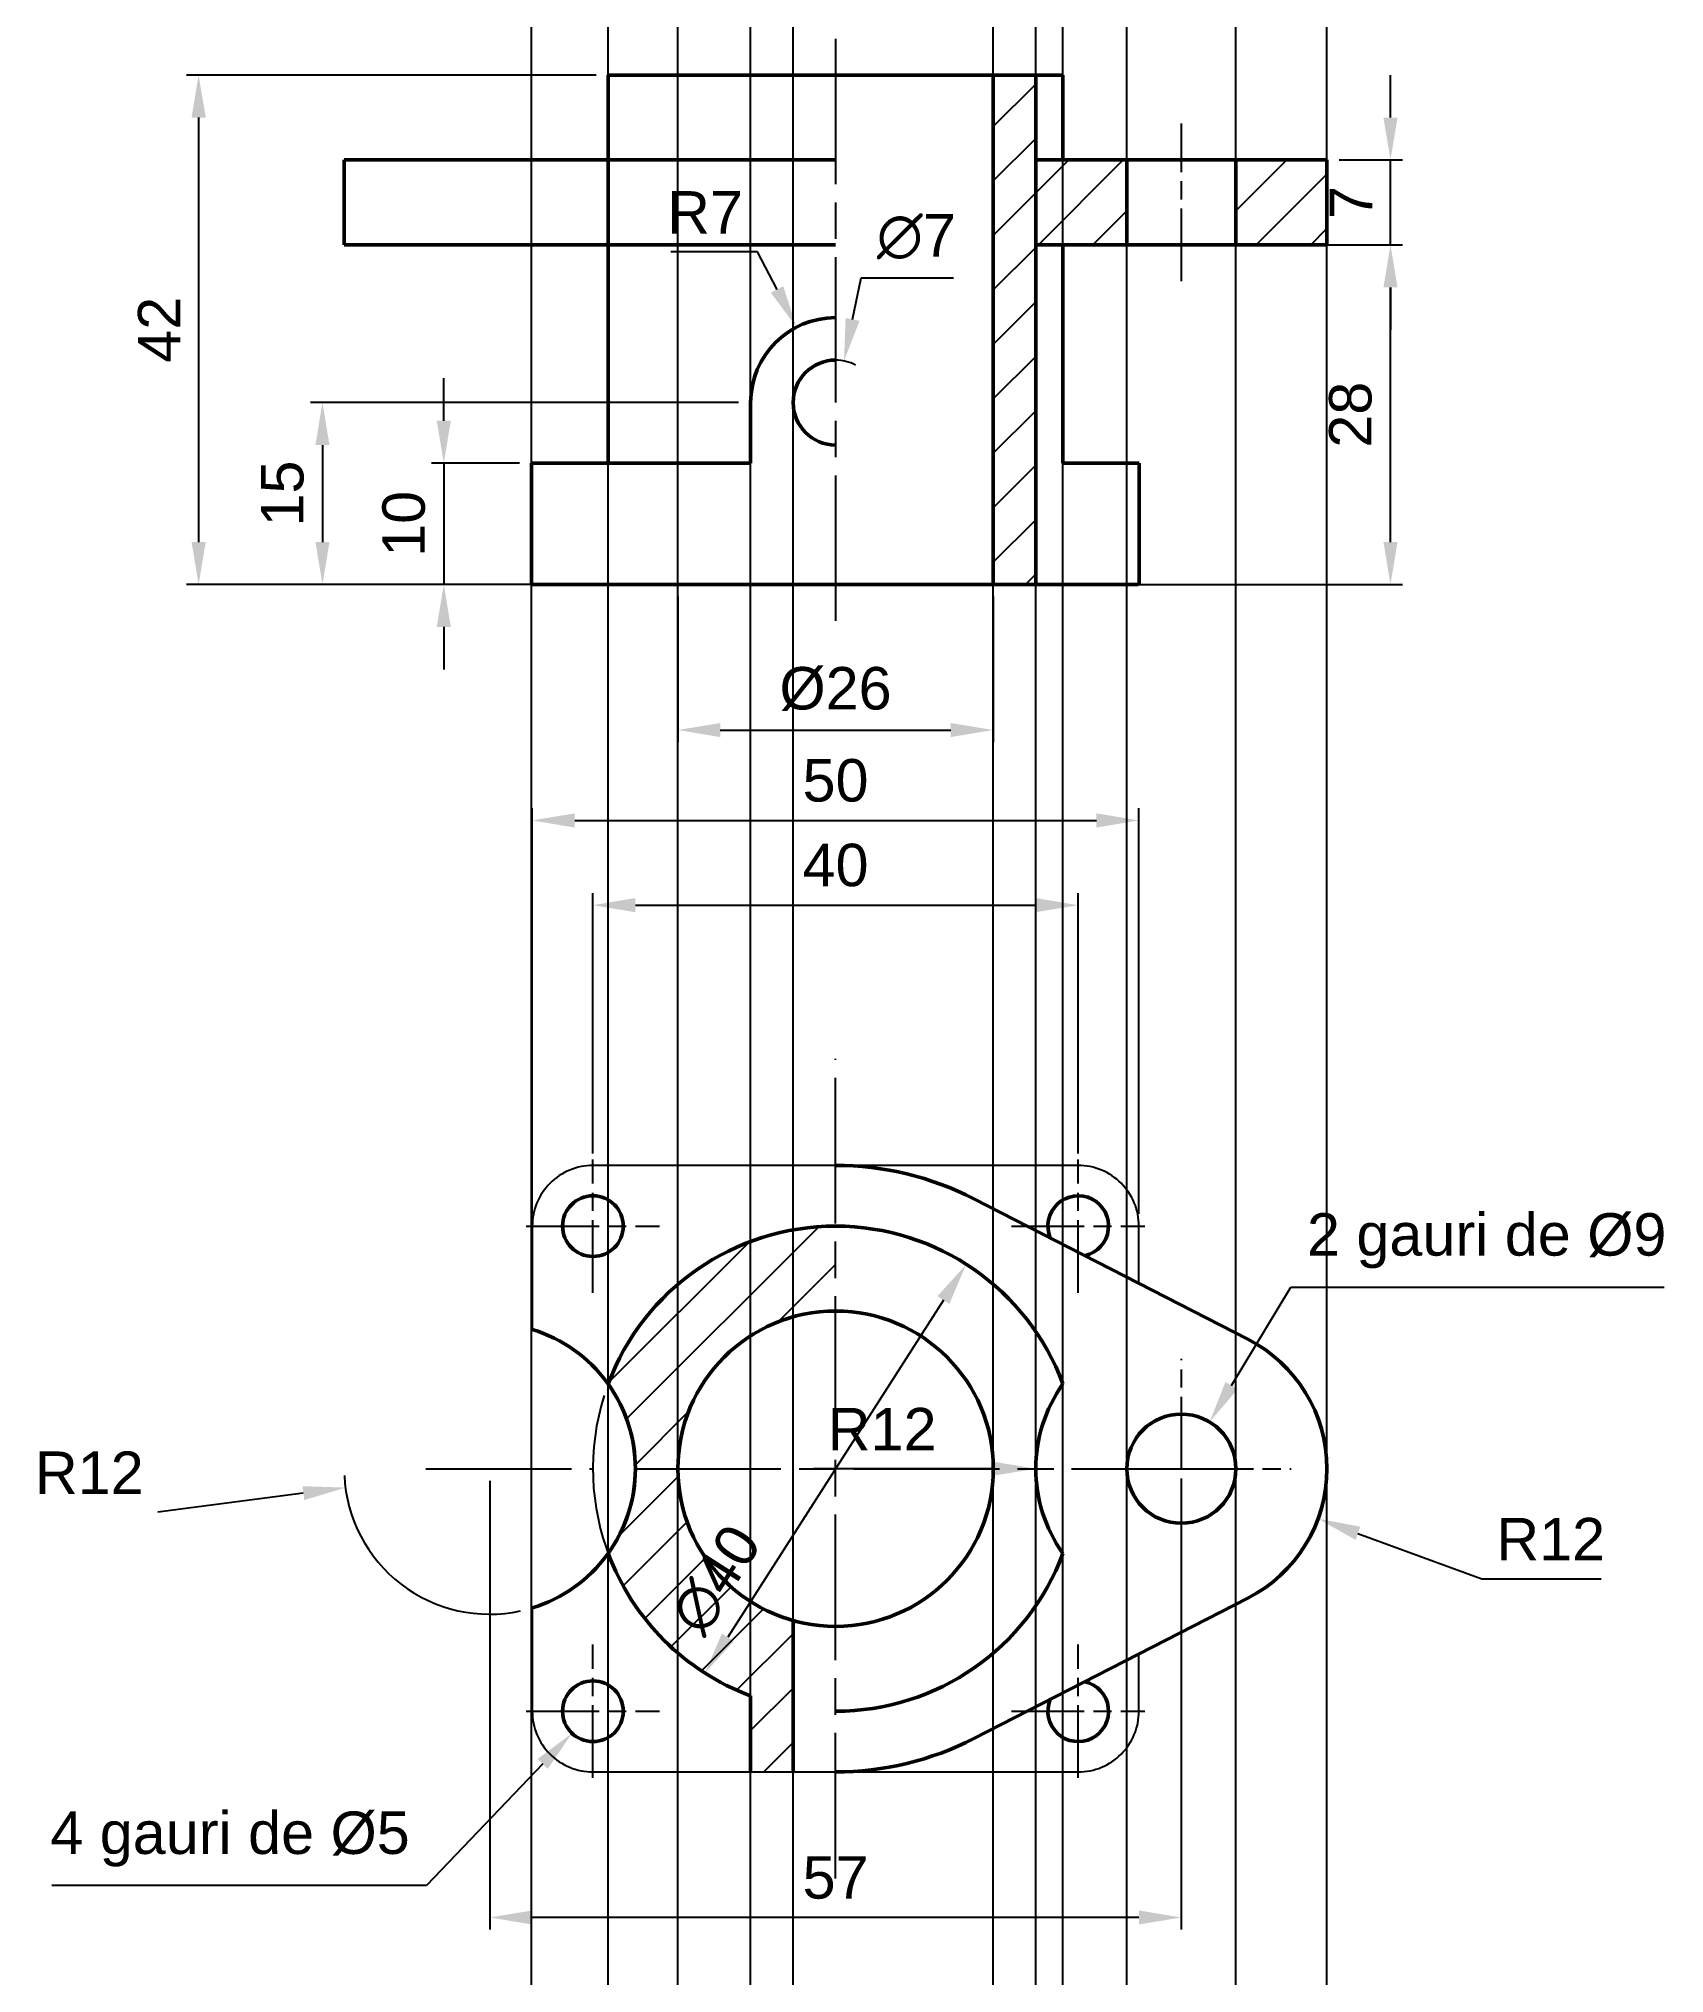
# Model space of a CAD drawing. Header units: millimetres. Extents: x 1466 to 1600, y 1236 to 1395.
import ezdxf

# ---------------------------------------------------------------- set-up
doc = ezdxf.new("R2010")
doc.units = ezdxf.units.MM
for name, pattern in [('AM_ISO08W050', [18, 12, -1.5, 3, -1.5]), ('AM_ISO08W050x2', [9, 6, -0.75, 1.5, -0.75]), ('Amconstr', [9999, 9999, 0])]:
    doc.linetypes.add(name, pattern=pattern)
for name, color, linetype, lineweight in [('AM_0', 7, 'Continuous', 50), ('AM_5', 3, 'Continuous', 25), ('AM_7', 4, 'AM_ISO08W050', 25), ('AM_8', 1, 'Continuous', 25), ('AM_CL', 1, 'Amconstr', 25)]:
    doc.layers.add(name, color=color, linetype=linetype, lineweight=lineweight)
doc.styles.get("Standard").update_dxf_attribs({"font": 'arial.ttf'})
doc.dimstyles.new('AM_ISO$0', dxfattribs={"dimtxt": 3.5, "dimasz": 3.5, "dimexe": 1, "dimexo": 1, "dimgap": 1.5, "dimtad": 1, "dimdsep": 46, "dimtxsty": 'Standard', "dimcen": 0, "dimclrd": 256, "dimclre": 256, "dimclrt": 2, "dimadec": 0, "dimazin": 2, "dimtp": 0.1, "dimtm": 0.1, "dimtfac": 0.71, "dimtdec": 3, "dimtmove": 0, "dimatfit": 3, "dimfxl": 1, "dimlwd": -1, "dimlwe": -1, "dimarcsym": 1})
doc.dimstyles.new('AM_ISO$3', dxfattribs={"dimtxt": 3.5, "dimasz": 3.5, "dimexe": 1, "dimexo": 1, "dimgap": 1.5, "dimtad": 1, "dimtoh": 1, "dimdsep": 46, "dimtxsty": 'Standard', "dimcen": 0, "dimclrd": 256, "dimclre": 256, "dimclrt": 2, "dimadec": 0, "dimazin": 2, "dimtp": 0.1, "dimtm": 0.1, "dimtfac": 0.71, "dimtdec": 3, "dimtofl": 0, "dimtmove": 0, "dimatfit": 0, "dimfxl": 1, "dimlwd": -1, "dimlwe": -1, "dimarcsym": 1})
doc.dimstyles.new('AM_ISO$4', dxfattribs={"dimtxt": 3.5, "dimasz": 3.5, "dimexe": 1, "dimexo": 1, "dimgap": 1.5, "dimtad": 1, "dimtoh": 1, "dimdsep": 46, "dimtxsty": 'Standard', "dimcen": 0, "dimclrd": 256, "dimclre": 256, "dimclrt": 2, "dimadec": 0, "dimazin": 2, "dimtp": 0.1, "dimtm": 0.1, "dimtfac": 0.71, "dimtdec": 3, "dimtofl": 0, "dimtmove": 0, "dimatfit": 0, "dimfxl": 1, "dimlwd": -1, "dimlwe": -1, "dimarcsym": 1})

# ---------------------------------------------------------------- blocks, each defined once
blk = doc.blocks.new('*D7')
at = {"layer": 'AM_5', "linetype": 'ByBlock', "transparency": 16777216}
for p, q in [((1511.94, 1303.13), (1511.94, 1324.59)), ((1551.94, 1303.13), (1551.94, 1324.59)), ((1515.44, 1323.59), (1548.44, 1323.59))]:
    blk.add_line(p, q, dxfattribs=at)
at = {"layer": 'AM_5', "transparency": 16777216}
for points in [[(1515.44, 1324.18), (1515.44, 1323.01), (1511.94, 1323.59)], [(1548.44, 1324.18), (1548.44, 1323.01), (1551.94, 1323.59)]]:
    blk.add_solid(points, dxfattribs=at)
at = {"layer": 'Defpoints', "color": 0, "transparency": 16777216}
for p in [(1551.94, 1323.59), (1511.94, 1302.13), (1551.94, 1302.13)]:
    blk.add_point(p, dxfattribs=at)
at = {"layer": 'AM_5', "color": 2, "transparency": 16777216, "insert": (1531.94, 1326.88), "char_height": 3.5, "attachment_point": 5}
blk.add_mtext('40', dxfattribs=at)
blk = doc.blocks.new('*D8')
at = {"layer": 'AM_5', "linetype": 'ByBlock', "transparency": 16777216}
for p, q in [((1506.94, 1298.13), (1506.94, 1331.58)), ((1510.44, 1330.58), (1553.44, 1330.58)), ((1556.94, 1298.13), (1556.94, 1331.58))]:
    blk.add_line(p, q, dxfattribs=at)
at = {"layer": 'AM_5', "transparency": 16777216}
for points in [[(1510.44, 1331.16), (1510.44, 1329.99), (1506.94, 1330.58)], [(1553.44, 1331.16), (1553.44, 1329.99), (1556.94, 1330.58)]]:
    blk.add_solid(points, dxfattribs=at)
at = {"layer": 'Defpoints', "color": 0, "transparency": 16777216}
for p in [(1556.94, 1330.58), (1506.94, 1297.13), (1556.94, 1297.13)]:
    blk.add_point(p, dxfattribs=at)
at = {"layer": 'AM_5', "color": 2, "transparency": 16777216, "insert": (1531.94, 1333.86), "char_height": 3.5, "attachment_point": 5}
blk.add_mtext('50', dxfattribs=at)
blk = doc.blocks.new('*D9')
at = {"layer": 'AM_5', "linetype": 'ByBlock', "transparency": 16777216}
for p, q in [((1503.44, 1276.13), (1503.44, 1239.13)), ((1560.44, 1276.13), (1560.44, 1239.13)), ((1556.94, 1240.13), (1506.94, 1240.13))]:
    blk.add_line(p, q, dxfattribs=at)
at = {"layer": 'AM_5', "transparency": 16777216}
for points in [[(1506.94, 1240.71), (1506.94, 1239.55), (1503.44, 1240.13)], [(1556.94, 1240.71), (1556.94, 1239.55), (1560.44, 1240.13)]]:
    blk.add_solid(points, dxfattribs=at)
at = {"layer": 'Defpoints', "color": 0, "transparency": 16777216}
for p in [(1503.44, 1277.13), (1560.44, 1277.13), (1503.44, 1240.13)]:
    blk.add_point(p, dxfattribs=at)
at = {"layer": 'AM_5', "color": 2, "transparency": 16777216, "insert": (1531.94, 1243.41), "char_height": 3.5, "attachment_point": 5}
blk.add_mtext('57', dxfattribs=at)
blk = doc.blocks.new('*D10')
at = {"layer": 'AM_5', "linetype": 'ByBlock', "transparency": 16777216}
blk.add_line((1540.83, 1291.03), (1523.06, 1263.23), dxfattribs=at)
blk.add_arc((1531.94, 1277.13), 20, 162.4286, 240.2858, dxfattribs=at)
at = {"layer": 'AM_5', "transparency": 16777216}
for points in [[(1540.34, 1291.35), (1541.32, 1290.72), (1542.71, 1293.98)], [(1522.57, 1263.54), (1523.55, 1262.91), (1521.17, 1260.28)]]:
    blk.add_solid(points, dxfattribs=at)
at = {"layer": 'Defpoints', "color": 0, "transparency": 16777216}
for p in [(1542.71, 1293.98), (1521.17, 1260.28)]:
    blk.add_point(p, dxfattribs=at)
at = {"layer": 'AM_5', "color": 2, "transparency": 16777216, "insert": (1522.09, 1268), "char_height": 3.5, "attachment_point": 5, "rotation": 57.421}
blk.add_mtext('∅40', dxfattribs=at)
blk = doc.blocks.new('*D11')
at = {"layer": 'AM_5', "linetype": 'ByBlock', "transparency": 16777216}
blk.add_line((1544.94, 1277.13), (1530.12, 1277.13), dxfattribs=at)
at = {"layer": 'AM_5', "transparency": 16777216}
blk.add_solid([(1544.94, 1277.71), (1544.94, 1276.55), (1548.44, 1277.13)], dxfattribs=at)
at = {"layer": 'Defpoints', "color": 0, "transparency": 16777216}
for p in [(1548.44, 1277.13), (1560.44, 1277.13)]:
    blk.add_point(p, dxfattribs=at)
at = {"layer": 'AM_5', "color": 2, "transparency": 16777216, "insert": (1535.78, 1280.39), "char_height": 3.5, "attachment_point": 5}
blk.add_mtext('R12', dxfattribs=at)
blk = doc.blocks.new('*D12')
at = {"layer": 'AM_5', "linetype": 'ByBlock', "transparency": 16777216}
for p, q in [((1564.58, 1283.98), (1569.48, 1292.09)), ((1569.48, 1292.09), (1600.25, 1292.09))]:
    blk.add_line(p, q, dxfattribs=at)
at = {"layer": 'AM_5', "transparency": 16777216}
blk.add_solid([(1564.08, 1284.28), (1565.08, 1283.68), (1562.77, 1280.98)], dxfattribs=at)
at = {"layer": 'Defpoints', "color": 0, "transparency": 16777216}
for p in [(1562.77, 1280.98), (1558.12, 1273.28)]:
    blk.add_point(p, dxfattribs=at)
at = {"layer": 'AM_5', "color": 2, "transparency": 16777216, "insert": (1585.61, 1295.92), "char_height": 3.5, "attachment_point": 5}
blk.add_mtext('2 gauri de %%C9', dxfattribs=at)
blk = doc.blocks.new('*D13')
at = {"layer": 'AM_5', "linetype": 'ByBlock', "transparency": 16777216}
for p, q in [((1575, 1271.8), (1585.22, 1268.06)), ((1585.22, 1268.06), (1595.05, 1268.06))]:
    blk.add_line(p, q, dxfattribs=at)
at = {"layer": 'AM_5', "transparency": 16777216}
blk.add_solid([(1575.2, 1272.35), (1574.8, 1271.26), (1571.71, 1273.01)], dxfattribs=at)
at = {"layer": 'Defpoints', "color": 0, "transparency": 16777216}
for p in [(1560.44, 1277.13), (1571.71, 1273.01)]:
    blk.add_point(p, dxfattribs=at)
at = {"layer": 'AM_5', "color": 2, "transparency": 16777216, "insert": (1590.89, 1271.32), "char_height": 3.5, "attachment_point": 5}
blk.add_mtext('R12', dxfattribs=at)
blk = doc.blocks.new('*D14')
at = {"layer": 'AM_5', "linetype": 'ByBlock', "transparency": 16777216}
for p, q in [((1507.8, 1252.79), (1498.22, 1242.76)), ((1498.22, 1242.76), (1467.34, 1242.76))]:
    blk.add_line(p, q, dxfattribs=at)
at = {"layer": 'AM_5', "transparency": 16777216}
blk.add_solid([(1507.38, 1253.2), (1508.22, 1252.39), (1510.22, 1255.32)], dxfattribs=at)
at = {"layer": 'Defpoints', "color": 0, "transparency": 16777216}
for p in [(1513.67, 1258.94), (1510.22, 1255.32)]:
    blk.add_point(p, dxfattribs=at)
at = {"layer": 'AM_5', "color": 2, "transparency": 16777216, "insert": (1482.03, 1246.59), "char_height": 3.5, "attachment_point": 5}
blk.add_mtext('4 gauri de %%C5', dxfattribs=at)
blk = doc.blocks.new('*D15')
at = {"layer": 'AM_5', "linetype": 'ByBlock', "transparency": 16777216}
blk.add_line((1488.07, 1275.11), (1476.09, 1273.54), dxfattribs=at)
blk.add_arc((1503.44, 1277.13), 12, 182.7017, 282.1831, dxfattribs=at)
at = {"layer": 'AM_5', "transparency": 16777216}
blk.add_solid([(1488, 1275.69), (1488.15, 1274.54), (1491.54, 1275.57)], dxfattribs=at)
at = {"layer": 'Defpoints', "color": 0, "transparency": 16777216}
for p in [(1503.44, 1277.13), (1491.54, 1275.57)]:
    blk.add_point(p, dxfattribs=at)
at = {"layer": 'AM_5', "color": 2, "transparency": 16777216, "insert": (1470.43, 1276.8), "char_height": 3.5, "attachment_point": 5}
blk.add_mtext('R12', dxfattribs=at)
blk = doc.blocks.new('*D16')
at = {"layer": 'AM_5', "linetype": 'ByBlock', "transparency": 16777216}
for p, q in [((1512.2, 1392.03), (1478.44, 1392.03)), ((1479.44, 1388.53), (1479.44, 1353.53)), ((1512.2, 1350.03), (1478.44, 1350.03))]:
    blk.add_line(p, q, dxfattribs=at)
at = {"layer": 'AM_5', "transparency": 16777216}
for points in [[(1478.86, 1388.53), (1480.03, 1388.53), (1479.44, 1392.03)], [(1478.86, 1353.53), (1480.03, 1353.53), (1479.44, 1350.03)]]:
    blk.add_solid(points, dxfattribs=at)
at = {"layer": 'Defpoints', "color": 0, "transparency": 16777216}
for p in [(1513.2, 1392.03), (1479.44, 1350.03), (1513.2, 1350.03)]:
    blk.add_point(p, dxfattribs=at)
at = {"layer": 'AM_5', "color": 2, "transparency": 16777216, "insert": (1476.19, 1371.03), "char_height": 3.5, "attachment_point": 5, "rotation": 90}
blk.add_mtext('42', dxfattribs=at)
blk = doc.blocks.new('*D17')
at = {"layer": 'AM_5', "linetype": 'ByBlock', "transparency": 16777216}
for p, q in [((1523.94, 1365.03), (1488.65, 1365.03)), ((1489.65, 1361.53), (1489.65, 1353.53)), ((1523.94, 1350.03), (1488.65, 1350.03))]:
    blk.add_line(p, q, dxfattribs=at)
at = {"layer": 'AM_5', "transparency": 16777216}
for points in [[(1489.07, 1361.53), (1490.23, 1361.53), (1489.65, 1365.03)], [(1489.07, 1353.53), (1490.23, 1353.53), (1489.65, 1350.03)]]:
    blk.add_solid(points, dxfattribs=at)
at = {"layer": 'Defpoints', "color": 0, "transparency": 16777216}
for p in [(1524.94, 1365.03), (1489.65, 1350.03), (1524.94, 1350.03)]:
    blk.add_point(p, dxfattribs=at)
at = {"layer": 'AM_5', "color": 2, "transparency": 16777216, "insert": (1486.36, 1357.53), "char_height": 3.5, "attachment_point": 5, "rotation": 90}
blk.add_mtext('15', dxfattribs=at)
blk = doc.blocks.new('*D18')
at = {"layer": 'AM_5', "linetype": 'ByBlock', "transparency": 16777216}
for p, q in [((1499.65, 1363.53), (1499.65, 1367.03)), ((1505.89, 1360.03), (1498.65, 1360.03)), ((1499.65, 1360.03), (1499.65, 1350.03)), ((1505.89, 1350.03), (1498.65, 1350.03)), ((1499.65, 1346.53), (1499.65, 1343.03))]:
    blk.add_line(p, q, dxfattribs=at)
at = {"layer": 'AM_5', "transparency": 16777216}
for points in [[(1499.07, 1363.53), (1500.23, 1363.53), (1499.65, 1360.03)], [(1499.07, 1346.53), (1500.23, 1346.53), (1499.65, 1350.03)]]:
    blk.add_solid(points, dxfattribs=at)
at = {"layer": 'Defpoints', "color": 0, "transparency": 16777216}
for p in [(1506.89, 1360.03), (1499.65, 1350.03), (1506.89, 1350.03)]:
    blk.add_point(p, dxfattribs=at)
at = {"layer": 'AM_5', "color": 2, "transparency": 16777216, "insert": (1496.36, 1355.03), "char_height": 3.5, "attachment_point": 5, "rotation": 90}
blk.add_mtext('10', dxfattribs=at)
blk = doc.blocks.new('*D19')
at = {"layer": 'AM_5', "linetype": 'ByBlock', "transparency": 16777216}
for p, q in [((1551.68, 1378.03), (1578.68, 1378.03)), ((1577.68, 1353.53), (1577.68, 1374.53)), ((1551.68, 1350.03), (1578.68, 1350.03))]:
    blk.add_line(p, q, dxfattribs=at)
at = {"layer": 'AM_5', "transparency": 16777216}
for points in [[(1577.1, 1374.53), (1578.26, 1374.53), (1577.68, 1378.03)], [(1577.1, 1353.53), (1578.26, 1353.53), (1577.68, 1350.03)]]:
    blk.add_solid(points, dxfattribs=at)
at = {"layer": 'Defpoints', "color": 0, "transparency": 16777216}
for p in [(1550.68, 1378.03), (1577.68, 1378.03), (1550.68, 1350.03)]:
    blk.add_point(p, dxfattribs=at)
at = {"layer": 'AM_5', "color": 2, "transparency": 16777216, "insert": (1574.39, 1364.03), "char_height": 3.5, "attachment_point": 5, "rotation": 90}
blk.add_mtext('28', dxfattribs=at)
blk = doc.blocks.new('*D20')
at = {"layer": 'AM_5', "linetype": 'ByBlock', "transparency": 16777216}
for p, q in [((1577.68, 1388.53), (1577.68, 1392.03)), ((1573.44, 1385.03), (1578.68, 1385.03)), ((1577.68, 1378.03), (1577.68, 1385.03)), ((1573.44, 1378.03), (1578.68, 1378.03)), ((1577.68, 1374.53), (1577.68, 1371.03))]:
    blk.add_line(p, q, dxfattribs=at)
at = {"layer": 'AM_5', "transparency": 16777216}
for points in [[(1577.1, 1388.53), (1578.26, 1388.53), (1577.68, 1385.03)], [(1577.1, 1374.53), (1578.26, 1374.53), (1577.68, 1378.03)]]:
    blk.add_solid(points, dxfattribs=at)
at = {"layer": 'Defpoints', "color": 0, "transparency": 16777216}
for p in [(1572.44, 1385.03), (1577.68, 1385.03), (1572.44, 1378.03)]:
    blk.add_point(p, dxfattribs=at)
at = {"layer": 'AM_5', "color": 2, "transparency": 16777216, "insert": (1574.43, 1381.53), "char_height": 3.5, "attachment_point": 5, "rotation": 90}
blk.add_mtext('7', dxfattribs=at)
blk = doc.blocks.new('*D21')
at = {"layer": 'AM_5', "linetype": 'ByBlock', "transparency": 16777216}
for p, q in [((1525.51, 1377.46), (1518.36, 1377.46)), ((1527.12, 1374.35), (1525.51, 1377.46))]:
    blk.add_line(p, q, dxfattribs=at)
at = {"layer": 'AM_5', "transparency": 16777216}
blk.add_solid([(1527.63, 1374.62), (1526.6, 1374.09), (1528.72, 1371.25)], dxfattribs=at)
at = {"layer": 'Defpoints', "color": 0, "transparency": 16777216}
for p in [(1528.72, 1371.25), (1531.94, 1365.03)]:
    blk.add_point(p, dxfattribs=at)
at = {"layer": 'AM_5', "color": 2, "transparency": 16777216, "insert": (1521.18, 1380.71), "char_height": 3.5, "attachment_point": 5}
blk.add_mtext('R7', dxfattribs=at)
blk = doc.blocks.new('*D22')
at = {"layer": 'AM_5', "linetype": 'ByBlock', "transparency": 16777216}
for p, q in [((1533.35, 1371.89), (1534.05, 1375.32)), ((1534.05, 1375.32), (1541.65, 1375.32))]:
    blk.add_line(p, q, dxfattribs=at)
blk.add_arc((1531.94, 1365.03), 3.5, 62.0675, 90, dxfattribs=at)
at = {"layer": 'AM_5', "transparency": 16777216}
blk.add_solid([(1532.77, 1372), (1533.92, 1371.77), (1532.64, 1368.46)], dxfattribs=at)
at = {"layer": 'Defpoints', "color": 0, "transparency": 16777216}
for p in [(1532.64, 1368.46), (1531.24, 1361.6)]:
    blk.add_point(p, dxfattribs=at)
at = {"layer": 'AM_5', "color": 2, "transparency": 16777216, "insert": (1538.6, 1378.7), "char_height": 3.5, "attachment_point": 5}
blk.add_mtext('∅7', dxfattribs=at)
blk = doc.blocks.new('*D23')
at = {"layer": 'AM_5', "linetype": 'ByBlock', "transparency": 16777216}
for p, q in [((1518.94, 1349.03), (1518.94, 1337.03)), ((1544.94, 1349.03), (1544.94, 1337.03)), ((1522.44, 1338.03), (1541.44, 1338.03))]:
    blk.add_line(p, q, dxfattribs=at)
at = {"layer": 'AM_5', "transparency": 16777216}
for points in [[(1522.44, 1338.61), (1522.44, 1337.45), (1518.94, 1338.03)], [(1541.44, 1338.61), (1541.44, 1337.45), (1544.94, 1338.03)]]:
    blk.add_solid(points, dxfattribs=at)
at = {"layer": 'Defpoints', "color": 0, "transparency": 16777216}
for p in [(1518.94, 1350.03), (1544.94, 1350.03), (1544.94, 1338.03)]:
    blk.add_point(p, dxfattribs=at)
at = {"layer": 'AM_5', "color": 2, "transparency": 16777216, "insert": (1531.94, 1341.41), "char_height": 3.5, "attachment_point": 5}
blk.add_mtext('%%C26', dxfattribs=at)

msp = doc.modelspace()

# ---------------------------------------------------------------- hatches: boundary and pattern name
at = {"layer": 'AM_8'}
h = msp.add_hatch(dxfattribs=at)
h.set_pattern_fill('ANSI31', color=256)
h.paths.add_polyline_path([(1548.443, 1392.03), (1544.943, 1392.03), (1544.943, 1350.03), (1548.443, 1350.03)])
h.paths.add_polyline_path([(1555.943, 1385.03), (1550.684, 1385.03), (1548.443, 1385.03), (1548.443, 1378.03), (1550.684, 1378.03), (1555.943, 1378.03)])
h.paths.add_polyline_path([(1572.443, 1385.03), (1564.943, 1385.03), (1564.943, 1378.03), (1572.443, 1378.03)])
h = msp.add_hatch(dxfattribs=at)
h.set_pattern_fill('ANSI31', color=256)
h.paths.add_polyline_path([(1528.443, 1264.611, -0.3364473), (1518.943, 1277.131), (1515.443, 1277.131, -0.1565385), (1513.202, 1270.148, 0.2174706), (1524.943, 1258.396), (1524.943, 1252.131), (1528.443, 1252.131)])
h.paths.add_polyline_path([(1531.943, 1290.131), (1531.943, 1297.131, 0.3132074), (1513.202, 1284.115, -0.1565385), (1515.443, 1277.131), (1518.943, 1277.131, -0.4142136)])

# ---------------------------------------------------------------- linework, layer by layer
for points in [[(1556.943, 1292.41), (1556.943, 1297.131, 0.4142136), (1551.943, 1302.131), (1511.943, 1302.131, 0.4142136), (1506.943, 1297.131), (1506.943, 1288.609)], [(1506.943, 1265.653), (1506.943, 1257.131, 0.4142136), (1511.943, 1252.131), (1551.943, 1252.131, 0.4142136), (1556.943, 1257.131), (1556.943, 1261.853)]]:
    msp.add_lwpolyline(points, format="xyb")
at = {"layer": 'AM_0'}
for p, q in [((1550.684, 1392.03), (1513.202, 1392.03)), ((1513.202, 1392.03), (1548.443, 1392.03)), ((1513.202, 1392.03), (1513.202, 1360.03)), ((1544.943, 1392.03), (1544.943, 1350.03)), ((1548.443, 1392.03), (1548.443, 1350.03)), ((1550.684, 1392.03), (1550.684, 1385.03)), ((1531.943, 1385.03), (1491.443, 1385.03)), ((1491.443, 1385.03), (1491.443, 1378.03)), ((1551.943, 1385.03), (1548.443, 1385.03)), ((1572.443, 1385.03), (1550.684, 1385.03)), ((1555.943, 1378.03), (1555.943, 1385.03)), ((1555.943, 1385.03), (1564.943, 1385.03)), ((1564.943, 1385.03), (1564.943, 1378.03)), ((1572.443, 1378.03), (1572.443, 1385.03)), ((1491.443, 1378.03), (1531.943, 1378.03)), ((1550.684, 1378.03), (1548.443, 1378.03)), ((1550.684, 1378.03), (1572.443, 1378.03)), ((1550.684, 1378.03), (1550.684, 1360.03)), ((1564.943, 1378.03), (1555.943, 1378.03)), ((1524.943, 1365.03), (1524.943, 1360.03)), ((1506.891, 1350.03), (1506.891, 1360.03)), ((1506.891, 1360.03), (1513.202, 1360.03)), ((1513.202, 1360.03), (1524.943, 1360.03)), ((1550.684, 1360.03), (1551.943, 1360.03)), ((1556.979, 1360.03), (1551.943, 1360.03)), ((1556.979, 1350.03), (1556.979, 1360.03)), ((1506.891, 1350.03), (1556.891, 1350.03)), ((1544.943, 1350.03), (1550.684, 1350.03)), ((1565.917, 1287.81), (1543.346, 1299.379)), ((1565.917, 1266.452), (1543.346, 1254.884)), ((1528.443, 1264.611), (1528.443, 1252.131)), ((1524.943, 1258.396), (1524.943, 1252.131))]:
    msp.add_line(p, q, dxfattribs=at)
for centre, radius in [((1511.943, 1297.131), 2.5), ((1531.943, 1277.131), 13), ((1560.443, 1277.131), 4.5), ((1511.943, 1257.131), 2.5)]:
    msp.add_circle(centre, radius, dxfattribs=at)
for centre, radius, start, end in [((1531.943, 1365.03), 7, 90, 180), ((1531.943, 1365.03), 3.5, 90, 270), ((1531.943, 1277.131), 25, 62.86167, 90), ((1551.943, 1297.131), 2.5, 282.65253, 203.07081), ((1531.943, 1277.131), 20, 20.43623, 159.56377), ((1531.943, 1277.131), 20, 20.43623, 159.56377), ((1503.443, 1277.131), 12, 286.95776, 73.04224), ((1560.443, 1277.131), 12, 297.13833, 62.86167), ((1503.443, 1277.131), 12, 324.41282, 35.58718), ((1560.443, 1277.131), 12, 144.41282, 215.58718), ((1531.943, 1277.131), 20, 200.43623, 249.51268), ((1531.943, 1277.131), 20, 200.43623, 249.51268), ((1531.943, 1277.131), 20, 270, 339.56377), ((1531.943, 1277.131), 20, 270, 339.56377), ((1551.943, 1257.131), 2.5, 156.92919, 77.34747), ((1531.943, 1277.131), 25, 270, 297.13833)]:
    msp.add_arc(centre, radius, start, end, dxfattribs=at)
at = {"layer": 'AM_7'}
for p, q in [((1531.943, 1395.03), (1531.943, 1347.03)), ((1531.943, 1243.351), (1531.943, 1310.911)), ((1498.163, 1277.131), (1511.943, 1277.131)), ((1515.443, 1277.131), (1565.723, 1277.131))]:
    msp.add_line(p, q, dxfattribs=at)
at = {"layer": 'AM_7', "linetype": 'AM_ISO08W050x2'}
for p, q in [((1560.443, 1375.03), (1560.443, 1388.03)), ((1511.943, 1291.631), (1511.943, 1302.631)), ((1551.943, 1291.631), (1551.943, 1302.631)), ((1506.443, 1297.131), (1517.443, 1297.131)), ((1546.443, 1297.131), (1557.443, 1297.131)), ((1560.443, 1268.069), (1560.443, 1286.193)), ((1551.381, 1277.131), (1569.505, 1277.131)), ((1511.943, 1251.631), (1511.943, 1262.631)), ((1551.943, 1251.631), (1551.943, 1262.631)), ((1506.443, 1257.131), (1517.443, 1257.131)), ((1546.443, 1257.131), (1557.443, 1257.131))]:
    msp.add_line(p, q, dxfattribs=at)
at = {"layer": 'AM_8'}
msp.add_line((1513.202, 1392.03), (1513.202, 1360.03), dxfattribs=at)
at = {"layer": 'AM_CL'}
for p in [(1506.891, 1360.03), (1513.202, 1284.115), (1518.943, 1277.131), (1518.943, 1350.03), (1518.943, 1350.03), (1524.943, 1362.53), (1528.443, 1365.03), (1544.943, 1385.03), (1544.943, 1350.03), (1544.943, 1350.03), (1548.443, 1385.03), (1550.684, 1385.03), (1555.943, 1381.53), (1564.943, 1381.53), (1572.443, 1381.53)]:
    msp.add_xline(p, (0, 1), dxfattribs=at)

# ---------------------------------------------------------------- dimensions: what is measured, and where the dimension line sits
at = {"layer": 'AM_5'}
for base, p1, p2, angle, override, picture, middle in [((1479.443, 1350.03), (1513.202, 1392.03), (1513.202, 1350.03), 90, {"dimpost": ''}, '*D16', (1476.186, 1371.03)), ((1577.679, 1385.03), (1572.443, 1378.03), (1572.443, 1385.03), 90, {"dimpost": ''}, '*D20', (1574.429, 1381.53)), ((1577.679, 1378.03), (1550.684, 1350.03), (1550.684, 1378.03), 90, {"dimpost": ''}, '*D19', (1574.392, 1364.03)), ((1499.649, 1350.03), (1506.891, 1360.03), (1506.891, 1350.03), 90, {"dimpost": ''}, '*D18', (1496.362, 1355.03)), ((1489.649, 1350.03), (1524.943, 1365.03), (1524.943, 1350.03), 90, {"dimpost": ''}, '*D17', (1486.362, 1357.53)), ((1544.943, 1338.03), (1518.943, 1350.03), (1544.943, 1350.03), 0, {"dimpost": '%%C<>'}, '*D23', (1531.943, 1341.415)), ((1556.943, 1330.577), (1506.943, 1297.131), (1556.943, 1297.131), 0, {"dimpost": ''}, '*D8', (1531.943, 1333.864)), ((1503.443, 1240.131), (1560.443, 1277.131), (1503.443, 1277.131), 0, {"dimpost": ''}, '*D9', (1531.943, 1243.411))]:
    dim = msp.add_linear_dim(base=base, p1=p1, p2=p2, angle=angle, dimstyle='AM_ISO$0', override=override, dxfattribs=at)
    dim.commit()
    dim.dimension.update_dxf_attribs({"geometry": picture, "text_midpoint": middle})
for center, mpoint, picture, middle in [((1531.943, 1365.03), (1528.725, 1371.246), '*D21', (1521.184, 1377.462)), ((1560.443, 1277.131), (1548.443, 1277.131), '*D11', (1535.779, 1277.131)), ((1503.443, 1277.131), (1491.545, 1275.57), '*D15', (1470.427, 1273.542)), ((1560.443, 1277.131), (1571.712, 1273.007), '*D13', (1590.889, 1268.06))]:
    dim = msp.add_radius_dim(center=center, mpoint=mpoint, dimstyle='AM_ISO$4', override={"dimpost": ''}, dxfattribs=at)
    dim.commit()
    dim.dimension.update_dxf_attribs({"geometry": picture, "text_midpoint": middle, "dimtype": 164})
for p1, p2, override, picture, middle in [((1531.241, 1361.601), (1532.644, 1368.459), {"dimpost": ''}, '*D22', (1538.599, 1375.317)), ((1558.116, 1273.279), (1562.769, 1280.983), {"dimpost": '2 gauri de %%C<>'}, '*D12', (1585.614, 1292.094)), ((1542.712, 1293.984), (1521.174, 1260.278), {"dimpost": ''}, '*D10', (1524.943, 1266.177)), ((1513.67, 1258.939), (1510.216, 1255.324), {"dimpost": '4 gauri de %%C<>'}, '*D14', (1482.03, 1242.762))]:
    dim = msp.add_diameter_dim_2p(p1=p1, p2=p2, dimstyle='AM_ISO$3', override=override, dxfattribs=at)
    dim.commit()
    dim.dimension.update_dxf_attribs({"geometry": picture, "text_midpoint": middle, "dimtype": 163})
dim = msp.add_linear_dim(base=(1551.943, 1323.593), p1=(1511.943, 1302.131), p2=(1551.943, 1302.131), dimstyle='AM_ISO$0', override={"dimpost": ''}, dxfattribs=at)
dim.commit()
dim.dimension.update_dxf_attribs({"geometry": '*D7', "text_midpoint": (1531.943, 1326.88)})

doc.saveas('drawing.dxf')
